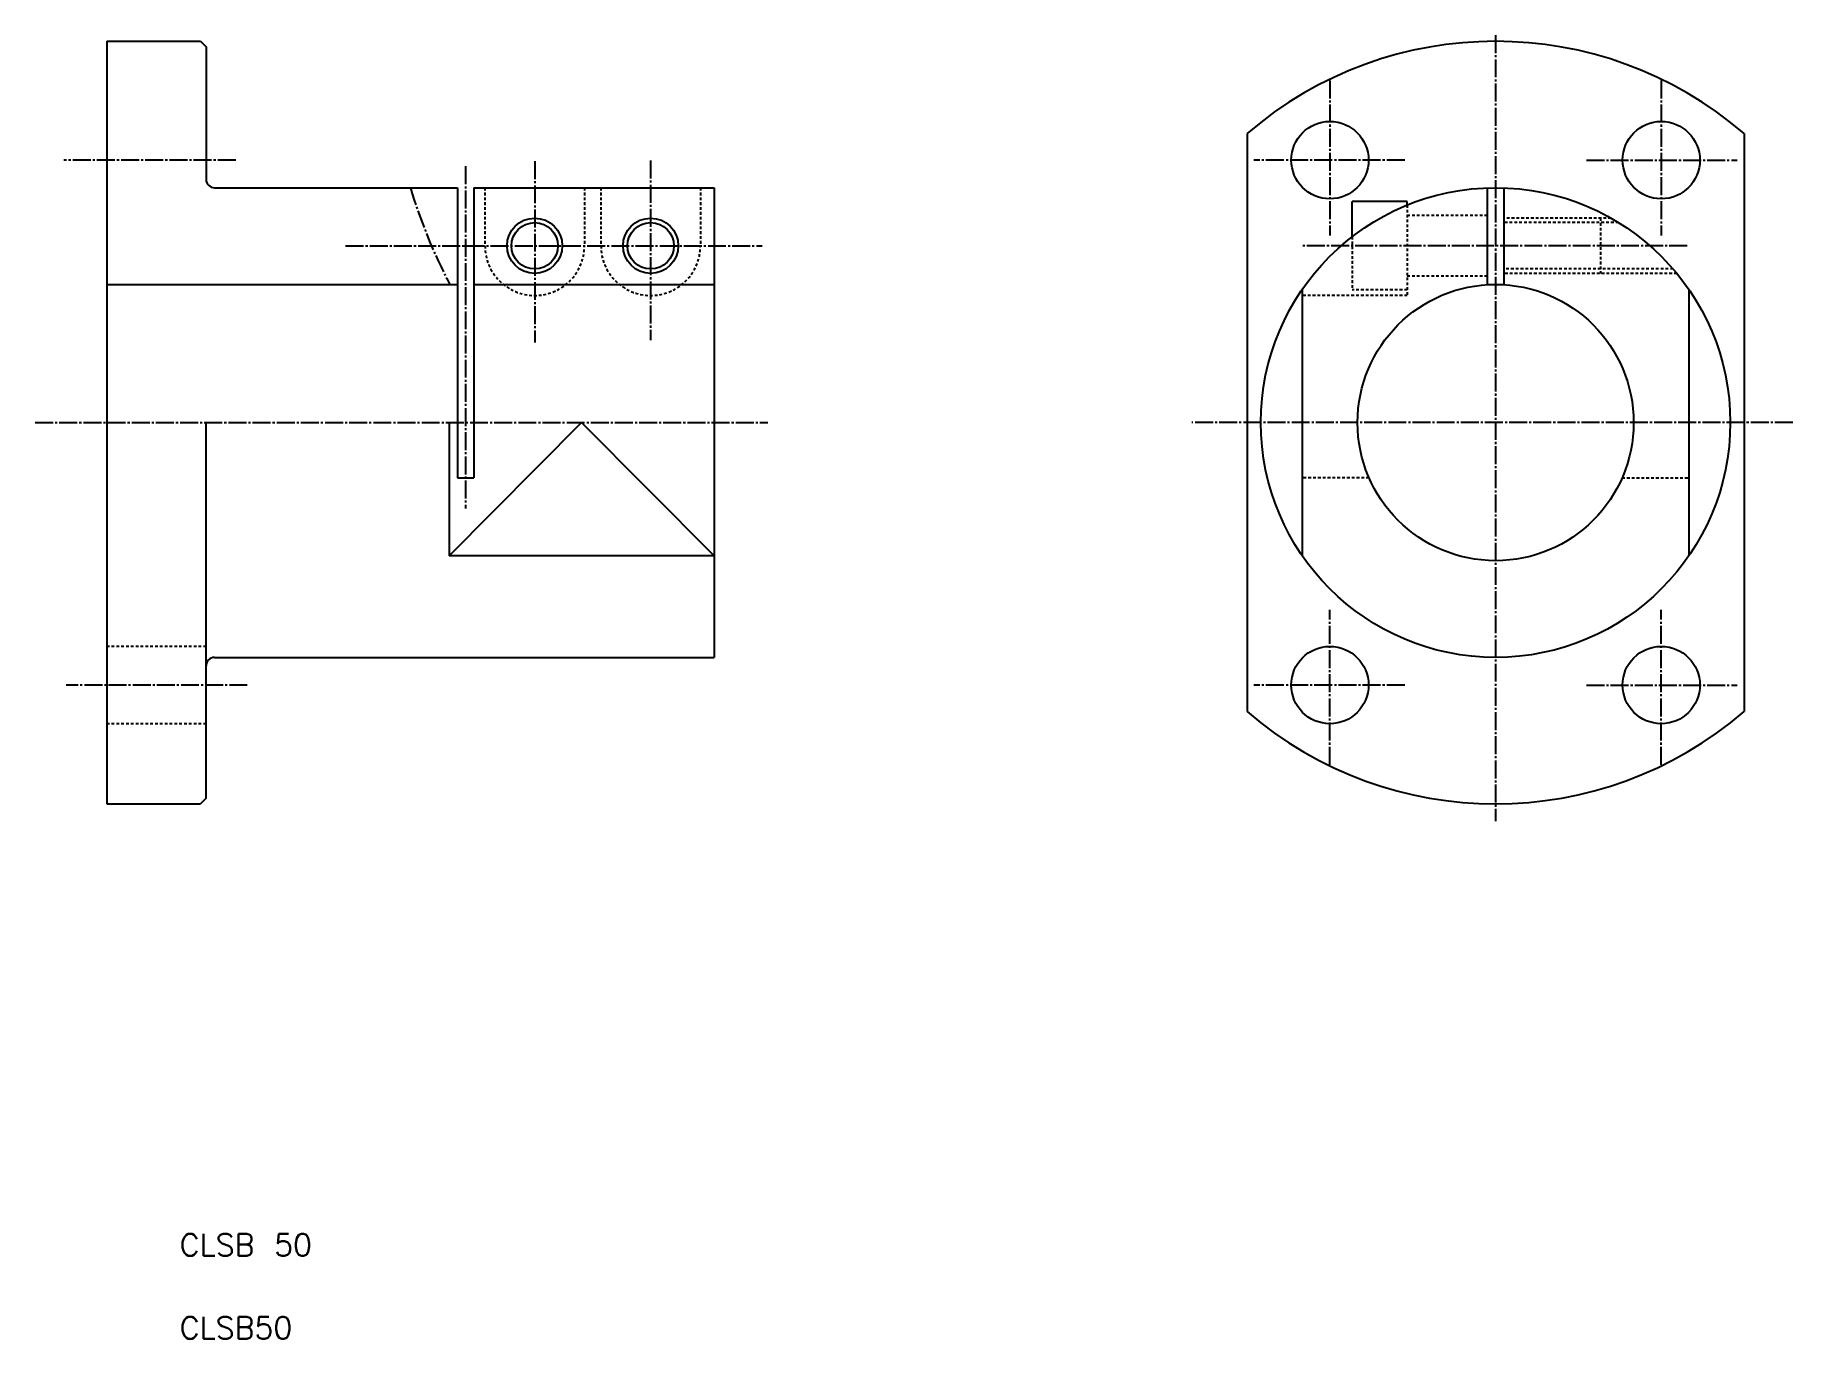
# Model space of a CAD drawing. Extents: x 1650 to 1969, y 49 to 285.
import ezdxf

# ---------------------------------------------------------------- set-up
doc = ezdxf.new("R2010")
doc.units = 0
doc.header["$LTSCALE"] = 0.25
doc.linetypes.add('CENTER', pattern=[17.5, 13, -1.5, 1.5, -1.5])
doc.linetypes.add('DASHED', pattern=[3.5, 2, -1.5])
doc.layers.get('0').update_dxf_attribs({"linetype": 'CONTINUOUS'})
doc.layers.add('CENTER', color=1, linetype='CENTER')
doc.styles.get("Standard").update_dxf_attribs({"font": 'txt.shx'})

msp = doc.modelspace()

# ---------------------------------------------------------------- linework, layer by layer
for p, q in [((1663.32, 284.27), (1663.32, 146.27)), ((1663.32, 284.27), (1680.32, 284.27)), ((1680.32, 284.27), (1681.32, 283.27)), ((1681.32, 283.27), (1681.32, 259.27)), ((1869.82, 267.58), (1869.82, 162.96)), ((1959.82, 267.58), (1959.82, 162.96)), ((1682.82, 257.77), (1726.82, 257.77)), ((1726.82, 257.77), (1726.82, 205.27)), ((1729.82, 257.77), (1729.82, 205.27)), ((1729.82, 257.77), (1773.32, 257.77)), ((1773.32, 257.77), (1773.32, 172.77)), ((1898.82, 255.27), (1888.82, 255.27)), ((1888.82, 248.89), (1888.82, 255.27)), ((1898.82, 254.64), (1898.82, 255.27)), ((1913.32, 257.74), (1913.32, 240.22)), ((1916.32, 257.74), (1916.32, 240.22)), ((1663.32, 240.27), (1726.82, 240.27)), ((1729.82, 240.27), (1773.32, 240.27)), ((1879.82, 239.38), (1879.82, 191.16)), ((1949.82, 239.38), (1949.82, 191.16)), ((1681.32, 147.27), (1681.32, 215.27)), ((1725.32, 215.27), (1725.32, 191.16)), ((1726.82, 205.27), (1729.82, 205.27)), ((1773.32, 191.16), (1725.32, 191.16)), ((1682.82, 172.77), (1773.32, 172.77)), ((1681.32, 147.27), (1680.32, 146.27)), ((1663.32, 146.27), (1680.32, 146.27))]:
    msp.add_line(p, q)
at = {"color": 3, "linetype": 'DASHED'}
for p, q in [((1731.82, 257.77), (1731.82, 247.27)), ((1749.82, 257.77), (1749.82, 247.27)), ((1752.82, 257.77), (1752.82, 247.27)), ((1770.82, 257.77), (1770.82, 247.27)), ((1898.82, 254.64), (1898.82, 238.27)), ((1913.32, 252.77), (1898.82, 252.77)), ((1935.73, 252.27), (1916.32, 252.27)), ((1937.09, 251.47), (1916.32, 251.47)), ((1933.82, 252.27), (1933.82, 242.27)), ((1888.82, 248.89), (1888.82, 239.27)), ((1946.97, 243.07), (1916.32, 243.07)), ((1947.64, 242.27), (1916.32, 242.27)), ((1898.82, 239.27), (1888.82, 239.27)), ((1913.32, 241.77), (1898.82, 241.77)), ((1898.82, 238.27), (1879.82, 238.27)), ((1891.91, 205.27), (1879.82, 205.27)), ((1937.73, 205.27), (1949.82, 205.27)), ((1681.32, 174.77), (1663.32, 174.77)), ((1681.32, 160.77), (1663.32, 160.77))]:
    msp.add_line(p, q, dxfattribs=at)
at = {"color": 3}
for p, q in [((1725.32, 191.16), (1749.32, 215.27)), ((1749.32, 215.27), (1773.32, 191.16))]:
    msp.add_line(p, q, dxfattribs=at)
for centre, radius in [((1884.82, 262.77), 7), ((1944.82, 262.77), 7), ((1914.82, 215.27), 42.5), ((1740.82, 247.27), 4.2), ((1761.82, 247.27), 4.2), ((1914.82, 215.27), 25), ((1884.82, 167.77), 7), ((1944.82, 167.77), 7)]:
    msp.add_circle(centre, radius)
for centre in [(1740.82, 247.27), (1761.82, 247.27)]:
    msp.add_circle(centre, 5, dxfattribs=at)
for centre, radius, start, end in [((1914.82, 215.27), 69, 49.2943, 130.7057), ((1682.82, 259.27), 1.5, 180, 270), ((1682.82, 171.27), 1.5, 90, 180), ((1914.82, 215.27), 69, 229.2943, 310.7057)]:
    msp.add_arc(centre, radius, start, end)
at = {"color": 3, "linetype": 'DASHED'}
for centre in [(1740.82, 247.27), (1761.82, 247.27)]:
    msp.add_arc(centre, 9, 180, 0, dxfattribs=at)
at = {"layer": 'CENTER', "color": 1, "linetype": 'CENTER'}
for p, q in [((1914.82, 285.38), (1914.82, 143.12)), ((1884.82, 277.19), (1884.82, 249.14)), ((1944.82, 277.19), (1944.82, 249.14)), ((1686.68, 262.77), (1655.56, 262.77)), ((1728.32, 261.65), (1728.32, 199.74)), ((1740.82, 262.58), (1740.82, 229.78)), ((1761.82, 262.69), (1761.82, 230.21)), ((1898.37, 262.77), (1871.07, 262.77)), ((1931.27, 262.77), (1958.58, 262.77)), ((1706.58, 247.27), (1782.04, 247.27)), ((1949.53, 247.27), (1879.89, 247.27)), ((1650.36, 215.27), (1783.05, 215.27)), ((1968.65, 215.27), (1859.79, 215.27)), ((1884.82, 153.35), (1884.82, 181.4)), ((1944.82, 153.35), (1944.82, 181.4)), ((1688.78, 167.77), (1655.98, 167.77)), ((1898.37, 167.77), (1871.07, 167.77)), ((1931.27, 167.77), (1958.58, 167.77))]:
    msp.add_line(p, q, dxfattribs=at)
msp.add_arc((1814.07, 286.59), 100, 196.7484, 207.5918, dxfattribs=at)

# ---------------------------------------------------------------- texts
for s, p in [('CLSB 50', (1676.54, 64.44)), ('CLSB50', (1676.54, 49.44))]:
    msp.add_text(s, height=4).set_placement(p)

doc.saveas('drawing.dxf')
